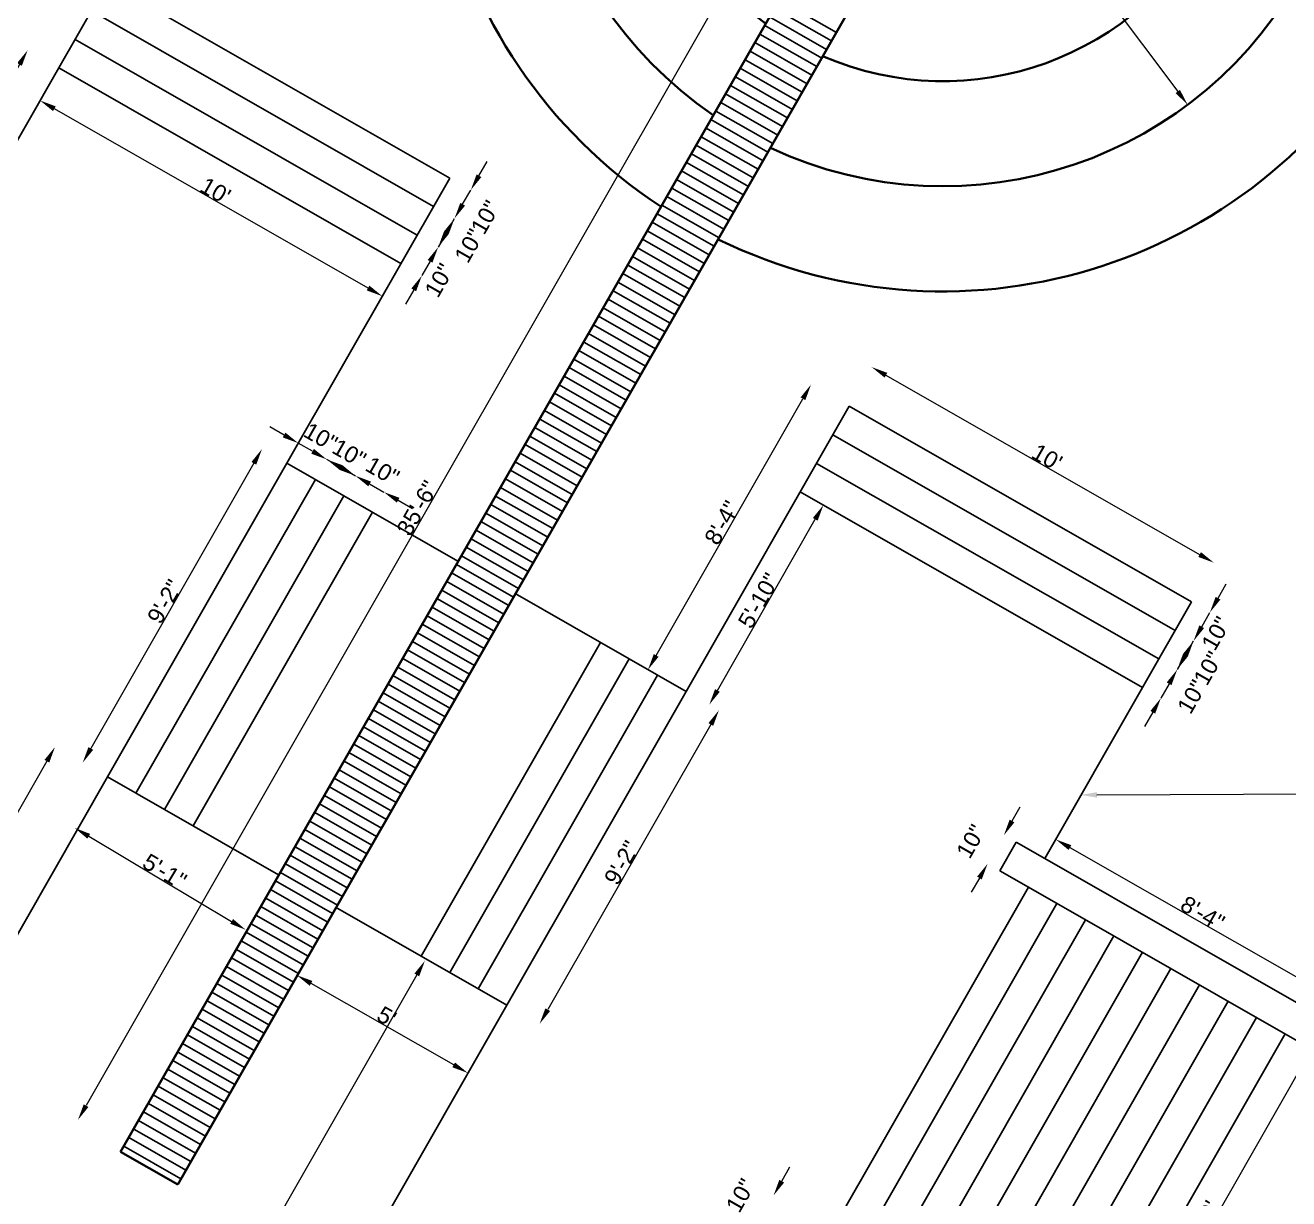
# Model space of a CAD drawing. Header units: inches. Extents: x 1642 to 2519, y -670 to 169.
# Drawn here: x 1840.9 to 2225.5, y -468 to -110.8 of the extents above; entities that cross this region are included whole.
import ezdxf

# ---------------------------------------------------------------- set-up
doc = ezdxf.new("R2010")
doc.units = ezdxf.units.IN
doc.header["$MEASUREMENT"] = 0
doc.layers.add('dimantion', color=236, linetype='Continuous')
doc.styles.add('Annotative', font='arial.ttf')
doc.dimstyles.new('Copy of Annotative', dxfattribs={"dimscale": 0, "dimtxt": 5, "dimasz": 5, "dimexe": 0.18, "dimexo": 0.0625, "dimgap": 0.09, "dimtad": 1, "dimdec": 0, "dimzin": 0, "dimdsep": 46, "dimlunit": 4, "dimtxsty": 'Annotative', "dimcen": 0.09, "dimse1": 1, "dimse2": 1, "dimclrd": 250, "dimclrt": 250, "dimadec": 0, "dimazin": 0, "dimtfac": 0.3, "dimtdec": 0, "dimtofl": 0, "dimtmove": 0, "dimatfit": 2, "dimfxl": 1, "dimtolj": 1, "dimtzin": 0, "dimlwd": 5, "dimarcsym": 0})

# ---------------------------------------------------------------- blocks, each defined once
blk = doc.blocks.new('*D49')
at = {"color": 250, "lineweight": 5, "transparency": 16777216}
blk.add_line((1971.3, -427.26), (1927.9, -402.44), dxfattribs=at)
at = {"color": 250, "lineweight": 9, "transparency": 16777216}
for points in [[(1928.31, -401.72), (1927.48, -403.17), (1923.56, -399.96)], [(1971.72, -426.54), (1970.89, -427.98), (1975.64, -429.74)]]:
    blk.add_solid(points, dxfattribs=at)
at = {"layer": 'Defpoints', "color": 0, "lineweight": 9, "transparency": 16777216}
for p in [(1935.37, -379.29), (1923.56, -399.96), (1987.46, -409.07)]:
    blk.add_point(p, dxfattribs=at)
at = {"color": 250, "transparency": 16777216, "insert": (1950.91, -412.57), "char_height": 5, "attachment_point": 5, "rotation": 330.2432, "style": 'Annotative'}
blk.add_mtext("\\A1;5'", dxfattribs=at)
blk = doc.blocks.new('*D22')
at = {"color": 250, "lineweight": 5, "transparency": 16777216}
blk.add_line((1960.08, -399.86), (1860.82, -573.49), dxfattribs=at)
at = {"color": 250, "lineweight": 9, "transparency": 16777216}
for points in [[(1959.36, -399.45), (1960.81, -400.28), (1962.56, -395.52)], [(1860.1, -573.08), (1861.54, -573.91), (1858.34, -577.83)]]:
    blk.add_solid(points, dxfattribs=at)
at = {"layer": 'Defpoints', "color": 0, "lineweight": 9, "transparency": 16777216}
for p in [(1976.05, -403.24), (1858.34, -577.83), (1871.83, -585.54)]:
    blk.add_point(p, dxfattribs=at)
at = {"color": 250, "transparency": 16777216, "insert": (1908.16, -485.37), "char_height": 5, "attachment_point": 5, "rotation": 60.2432, "style": 'Annotative'}
blk.add_mtext('\\A1;17\'-6"', dxfattribs=at)
blk = doc.blocks.new('*D40')
at = {"color": 250, "lineweight": 5, "transparency": 16777216}
blk.add_line((2158.88, -361.09), (2237.01, -405.76), dxfattribs=at)
at = {"color": 250, "lineweight": 9, "transparency": 16777216}
for points in [[(2159.29, -360.37), (2158.46, -361.82), (2154.54, -358.61)], [(2237.42, -405.04), (2236.6, -406.48), (2241.35, -408.24)]]:
    blk.add_solid(points, dxfattribs=at)
at = {"layer": 'Defpoints', "color": 0, "lineweight": 9, "transparency": 16777216}
for p in [(2151.2, -364.45), (2241.35, -408.24), (2238.01, -414.09)]:
    blk.add_point(p, dxfattribs=at)
at = {"color": 250, "transparency": 16777216, "insert": (2199.26, -381.13), "char_height": 5, "attachment_point": 5, "rotation": 330.2432, "style": 'Annotative'}
blk.add_mtext('\\A1;8\'-4"', dxfattribs=at)
blk = doc.blocks.new('*D6')
at = {"color": 250, "lineweight": 5, "transparency": 16777216}
blk.add_line((2167.11, -345.06), (2321.11, -344.41), dxfattribs=at)
at = {"color": 250, "lineweight": 9, "transparency": 16777216}
for points in [[(2167.11, -344.23), (2167.12, -345.89), (2162.11, -345.08)], [(2321.11, -343.57), (2321.12, -345.24), (2326.11, -344.38)]]:
    blk.add_solid(points, dxfattribs=at)
at = {"layer": 'Defpoints', "color": 0, "lineweight": 9, "transparency": 16777216}
for p in [(2162.12, -345.35), (2326.11, -344.38), (2326.11, -344.66)]:
    blk.add_point(p, dxfattribs=at)
at = {"color": 250, "transparency": 16777216, "insert": (2239.56, -342.11), "char_height": 5, "attachment_point": 5, "rotation": 0.2432, "style": 'Annotative'}
blk.add_mtext('\\A1;13\'-8"', dxfattribs=at)
blk = doc.blocks.new('*D45')
at = {"color": 250, "lineweight": 5, "transparency": 16777216}
blk.add_line((2102.86, -217.3), (2198.35, -271.89), dxfattribs=at)
at = {"color": 250, "lineweight": 9, "transparency": 16777216}
for points in [[(2103.27, -216.58), (2102.45, -218.02), (2098.52, -214.82)], [(2198.77, -271.17), (2197.94, -272.62), (2202.7, -274.38)]]:
    blk.add_solid(points, dxfattribs=at)
at = {"layer": 'Defpoints', "color": 0, "lineweight": 9, "transparency": 16777216}
for p in [(2091.69, -226.76), (2202.7, -274.38), (2195.87, -286.32)]:
    blk.add_point(p, dxfattribs=at)
at = {"color": 250, "transparency": 16777216, "insert": (2151.92, -242.3), "char_height": 5, "attachment_point": 5, "rotation": 330.2432, "style": 'Annotative'}
blk.add_mtext("\\A1;10'", dxfattribs=at)
blk = doc.blocks.new('*D47')
at = {"color": 250, "lineweight": 5, "transparency": 16777216}
blk.add_line((2032.93, -302.6), (2077.6, -224.47), dxfattribs=at)
at = {"color": 250, "lineweight": 9, "transparency": 16777216}
for points in [[(2076.88, -224.06), (2078.33, -224.88), (2080.08, -220.13)], [(2032.21, -302.19), (2033.66, -303.02), (2030.45, -306.94)]]:
    blk.add_solid(points, dxfattribs=at)
at = {"layer": 'Defpoints', "color": 0, "lineweight": 9, "transparency": 16777216}
for p in [(2080.08, -220.13), (2091.69, -226.76), (2042.06, -313.58)]:
    blk.add_point(p, dxfattribs=at)
at = {"color": 250, "transparency": 16777216, "insert": (2052.97, -262.22), "char_height": 5, "attachment_point": 5, "rotation": 60.2432, "style": 'Annotative'}
blk.add_mtext('\\A1;8\'-4"', dxfattribs=at)
blk = doc.blocks.new('*D48')
at = {"color": 250, "lineweight": 5, "transparency": 16777216}
blk.add_line((2049.56, -323.63), (1999.93, -410.44), dxfattribs=at)
at = {"color": 250, "lineweight": 9, "transparency": 16777216}
for points in [[(2048.84, -323.21), (2050.29, -324.04), (2052.04, -319.29)], [(1999.21, -410.03), (2000.65, -410.86), (1997.45, -414.78)]]:
    blk.add_solid(points, dxfattribs=at)
at = {"layer": 'Defpoints', "color": 0, "lineweight": 9, "transparency": 16777216}
for p in [(2042.06, -313.58), (1987.46, -409.07), (1997.45, -414.78)]:
    blk.add_point(p, dxfattribs=at)
at = {"color": 250, "transparency": 16777216, "insert": (2022.45, -365.72), "char_height": 5, "attachment_point": 5, "rotation": 60.2432, "style": 'Annotative'}
blk.add_mtext('\\A1;9\'-2"', dxfattribs=at)
blk = doc.blocks.new('*D46')
at = {"color": 250, "lineweight": 5, "transparency": 16777216}
blk.add_line((2051.58, -313.26), (2081.36, -261.17), dxfattribs=at)
at = {"color": 250, "lineweight": 9, "transparency": 16777216}
for points in [[(2080.63, -260.76), (2082.08, -261.59), (2083.84, -256.83)], [(2050.85, -312.85), (2052.3, -313.67), (2049.1, -317.6)]]:
    blk.add_solid(points, dxfattribs=at)
at = {"layer": 'Defpoints', "color": 0, "lineweight": 9, "transparency": 16777216}
for p in [(2076.8, -252.81), (2083.84, -256.83), (2042.06, -313.58)]:
    blk.add_point(p, dxfattribs=at)
at = {"color": 250, "transparency": 16777216, "insert": (2064.17, -285.91), "char_height": 5, "attachment_point": 5, "rotation": 60.2432, "style": 'Annotative'}
blk.add_mtext('\\A1;5\'-10"', dxfattribs=at)
blk = doc.blocks.new('*D41')
at = {"color": 250, "lineweight": 5, "transparency": 16777216}
blk.add_line((2229.96, -426.76), (2175.36, -522.25), dxfattribs=at)
at = {"color": 250, "lineweight": 9, "transparency": 16777216}
for points in [[(2229.23, -426.35), (2230.68, -427.17), (2232.44, -422.42)], [(2174.64, -521.84), (2176.08, -522.67), (2172.88, -526.59)]]:
    blk.add_solid(points, dxfattribs=at)
at = {"layer": 'Defpoints', "color": 0, "lineweight": 9, "transparency": 16777216}
for p in [(2224.37, -417.8), (2164.81, -521.98), (2172.88, -526.59)]:
    blk.add_point(p, dxfattribs=at)
at = {"color": 250, "transparency": 16777216, "insert": (2200.36, -473.19), "char_height": 5, "attachment_point": 5, "rotation": 60.2432, "style": 'Annotative'}
blk.add_mtext("\\A1;10'", dxfattribs=at)
blk = doc.blocks.new('*D39')
at = {"color": 250, "lineweight": 5, "transparency": 16777216}
for p, q in [((2141.26, -353.01), (2143.74, -348.67)), ((2131.33, -370.37), (2128.85, -374.72))]:
    blk.add_line(p, q, dxfattribs=at)
at = {"color": 250, "lineweight": 9, "transparency": 16777216}
for points in [[(2140.53, -352.6), (2141.98, -353.43), (2138.77, -357.35)], [(2130.61, -369.96), (2132.05, -370.79), (2133.81, -366.03)]]:
    blk.add_solid(points, dxfattribs=at)
at = {"layer": 'Defpoints', "color": 0, "lineweight": 9, "transparency": 16777216}
for p in [(2142.52, -359.49), (2133.81, -366.03), (2137.55, -368.17)]:
    blk.add_point(p, dxfattribs=at)
at = {"color": 250, "transparency": 16777216, "insert": (2128.74, -359.22), "char_height": 5, "attachment_point": 5, "rotation": 60.2432, "style": 'Annotative'}
blk.add_mtext('\\A1;10"', dxfattribs=at)
blk = doc.blocks.new('*D38')
at = {"color": 250, "lineweight": 5, "transparency": 16777216}
for p, q in [((2071.15, -462.67), (2073.63, -458.33)), ((2061.22, -480.04), (2058.74, -484.38))]:
    blk.add_line(p, q, dxfattribs=at)
at = {"color": 250, "lineweight": 9, "transparency": 16777216}
for points in [[(2070.42, -462.26), (2071.87, -463.09), (2068.66, -467.01)], [(2060.5, -479.62), (2061.94, -480.45), (2063.7, -475.7)]]:
    blk.add_solid(points, dxfattribs=at)
at = {"layer": 'Defpoints', "color": 0, "lineweight": 9, "transparency": 16777216}
for p in [(2077.99, -472.35), (2063.7, -475.7), (2073.03, -481.03)]:
    blk.add_point(p, dxfattribs=at)
at = {"color": 250, "transparency": 16777216, "insert": (2058.62, -467.02), "char_height": 5, "attachment_point": 5, "rotation": 60.2432, "style": 'Annotative'}
blk.add_mtext('\\A1;10"', dxfattribs=at)
blk = doc.blocks.new('*D72')
at = {"color": 250, "lineweight": 5, "transparency": 16777216}
blk.add_line((2120.26, -35.76), (2191.69, -130.93), dxfattribs=at)
at = {"color": 250, "lineweight": 9, "transparency": 16777216}
blk.add_solid([(2192.36, -130.43), (2191.03, -131.43), (2194.7, -134.93)], dxfattribs=at)
at = {"layer": 'Defpoints', "color": 0, "lineweight": 9, "transparency": 16777216}
for p in [(2120.26, -35.76), (2194.7, -134.93)]:
    blk.add_point(p, dxfattribs=at)
at = {"color": 250, "transparency": 16777216, "insert": (2169.14, -96.47), "char_height": 5, "attachment_point": 5, "rotation": 306.8924, "style": 'Annotative'}
blk.add_mtext('\\A1;R10\'-4"', dxfattribs=at)
blk = doc.blocks.new('*D51')
at = {"color": 250, "lineweight": 5, "transparency": 16777216}
blk.add_line((1860.22, -357.67), (1903.72, -383.58), dxfattribs=at)
at = {"color": 250, "lineweight": 9, "transparency": 16777216}
for points in [[(1860.65, -356.95), (1859.8, -358.38), (1855.93, -355.11)], [(1904.15, -382.86), (1903.3, -384.3), (1908.02, -386.14)]]:
    blk.add_solid(points, dxfattribs=at)
at = {"layer": 'Defpoints', "color": 0, "lineweight": 9, "transparency": 16777216}
for p in [(1865.92, -338.34), (1918.01, -369.37), (1908.02, -386.14)]:
    blk.add_point(p, dxfattribs=at)
at = {"color": 250, "transparency": 16777216, "insert": (1883.33, -368.35), "char_height": 5, "attachment_point": 5, "rotation": 329.2203, "style": 'Annotative'}
blk.add_mtext('\\A1;5\'-1"', dxfattribs=at)
blk = doc.blocks.new('*D55')
at = {"color": 250, "lineweight": 5, "transparency": 16777216}
blk.add_line((1910.48, -244.11), (1860.85, -330.93), dxfattribs=at)
at = {"color": 250, "lineweight": 9, "transparency": 16777216}
for points in [[(1909.76, -243.7), (1911.2, -244.53), (1912.96, -239.77)], [(1860.13, -330.51), (1861.57, -331.34), (1858.37, -335.27)]]:
    blk.add_solid(points, dxfattribs=at)
at = {"layer": 'Defpoints', "color": 0, "lineweight": 9, "transparency": 16777216}
for p in [(1920.52, -244.09), (1858.37, -335.27), (1865.92, -339.59)]:
    blk.add_point(p, dxfattribs=at)
at = {"color": 250, "transparency": 16777216, "insert": (1883.37, -286.21), "char_height": 5, "attachment_point": 5, "rotation": 60.2432, "style": 'Annotative'}
blk.add_mtext('\\A1;9\'-2"', dxfattribs=at)
blk = doc.blocks.new('*D56')
at = {"color": 250, "lineweight": 5, "transparency": 16777216}
blk.add_line((1945.25, -190.76), (1849.75, -136.17), dxfattribs=at)
at = {"color": 250, "lineweight": 9, "transparency": 16777216}
for points in [[(1850.17, -135.44), (1849.34, -136.89), (1845.41, -133.68)], [(1945.66, -190.04), (1944.83, -191.48), (1949.59, -193.24)]]:
    blk.add_solid(points, dxfattribs=at)
at = {"layer": 'Defpoints', "color": 0, "lineweight": 9, "transparency": 16777216}
for p in [(1851.08, -123.76), (1845.41, -133.68), (1955.26, -183.32)]:
    blk.add_point(p, dxfattribs=at)
at = {"color": 250, "transparency": 16777216, "insert": (1898.81, -161.17), "char_height": 5, "attachment_point": 5, "rotation": 330.2432, "style": 'Annotative'}
blk.add_mtext("\\A1;10'", dxfattribs=at)
blk = doc.blocks.new('*D71')
at = {"color": 250, "lineweight": 5, "transparency": 16777216}
blk.add_line((1839.13, -122.69), (1814.32, -166.1), dxfattribs=at)
at = {"color": 250, "lineweight": 9, "transparency": 16777216}
for points in [[(1838.41, -122.28), (1839.86, -123.11), (1841.62, -118.35)], [(1813.59, -165.69), (1815.04, -166.51), (1811.84, -170.44)]]:
    blk.add_solid(points, dxfattribs=at)
at = {"layer": 'Defpoints', "color": 0, "lineweight": 9, "transparency": 16777216}
for p in [(1851.08, -123.76), (1811.84, -170.44), (1821.3, -175.85)]:
    blk.add_point(p, dxfattribs=at)
at = {"color": 250, "transparency": 16777216, "insert": (1824.44, -143.09), "char_height": 5, "attachment_point": 5, "rotation": 60.2432, "style": 'Annotative'}
blk.add_mtext("\\A1;5'", dxfattribs=at)
blk = doc.blocks.new('*D69')
at = {"color": 250, "lineweight": 5, "transparency": 16777216}
blk.add_line((1847.48, -334.8), (1807.78, -404.26), dxfattribs=at)
at = {"color": 250, "lineweight": 9, "transparency": 16777216}
for points in [[(1846.76, -334.39), (1848.2, -335.22), (1849.96, -330.46)], [(1807.05, -403.84), (1808.5, -404.67), (1805.29, -408.6)]]:
    blk.add_solid(points, dxfattribs=at)
at = {"layer": 'Defpoints', "color": 0, "lineweight": 9, "transparency": 16777216}
for p in [(1865.92, -339.59), (1805.29, -408.6), (1821.25, -417.72)]:
    blk.add_point(p, dxfattribs=at)
at = {"color": 250, "transparency": 16777216, "insert": (1825.33, -368.22), "char_height": 5, "attachment_point": 5, "rotation": 60.2432, "style": 'Annotative'}
blk.add_mtext('\\A1;7\'-6"', dxfattribs=at)
blk = doc.blocks.new('*D8')
at = {"layer": 'Defpoints', "color": 0, "lineweight": 9, "transparency": 16777216}
for p in [(2082.21, -82.15), (1856.93, -444.01), (1870.92, -452)]:
    blk.add_point(p, dxfattribs=at)
at = {"layer": 'dimantion', "color": 250, "lineweight": 5, "transparency": 16777216}
blk.add_line((2065.74, -78.5), (1859.41, -439.67), dxfattribs=at)
at = {"layer": 'dimantion', "color": 250, "lineweight": 9, "transparency": 16777216}
for points in [[(2065.02, -78.09), (2066.47, -78.91), (2068.22, -74.16)], [(1858.69, -439.26), (1860.13, -440.08), (1856.93, -444.01)]]:
    blk.add_solid(points, dxfattribs=at)
at = {"layer": 'dimantion', "color": 250, "lineweight": 30, "transparency": 16777216, "insert": (1960.28, -257.77), "char_height": 5, "attachment_point": 5, "rotation": 60.261, "style": 'Annotative'}
blk.add_mtext('\\A1;35\'-6"', dxfattribs=at)
blk = doc.blocks.new('*D42')
at = {"layer": 'Defpoints', "color": 0, "lineweight": 9, "transparency": 16777216}
for p in [(2195.87, -286.32), (2190.9, -295), (2196.51, -298.21)]:
    blk.add_point(p, dxfattribs=at)
at = {"layer": 'dimantion', "color": 250, "lineweight": 5, "transparency": 16777216}
for p, q in [((2203.95, -285.19), (2206.43, -280.84)), ((2194.03, -302.55), (2191.54, -306.89))]:
    blk.add_line(p, q, dxfattribs=at)
at = {"layer": 'dimantion', "color": 250, "lineweight": 9, "transparency": 16777216}
for points in [[(2203.23, -284.77), (2204.68, -285.6), (2201.47, -289.53)], [(2193.3, -302.13), (2194.75, -302.96), (2196.51, -298.21)]]:
    blk.add_solid(points, dxfattribs=at)
at = {"layer": 'dimantion', "color": 250, "lineweight": 9, "transparency": 16777216, "insert": (2203.36, -295.91), "char_height": 5, "attachment_point": 5, "rotation": 60.2432, "style": 'Annotative'}
blk.add_mtext('\\A1;10"', dxfattribs=at)
blk = doc.blocks.new('*D43')
at = {"layer": 'Defpoints', "color": 0, "lineweight": 9, "transparency": 16777216}
for p in [(2190.9, -295), (2185.94, -303.68), (2191.54, -306.89)]:
    blk.add_point(p, dxfattribs=at)
at = {"layer": 'dimantion', "color": 250, "lineweight": 5, "transparency": 16777216}
for p, q in [((2198.99, -293.87), (2201.47, -289.53)), ((2189.06, -311.23), (2186.58, -315.57))]:
    blk.add_line(p, q, dxfattribs=at)
at = {"layer": 'dimantion', "color": 250, "lineweight": 9, "transparency": 16777216}
for points in [[(2198.27, -293.45), (2199.71, -294.28), (2196.51, -298.21)], [(2188.34, -310.82), (2189.79, -311.64), (2191.54, -306.89)]]:
    blk.add_solid(points, dxfattribs=at)
at = {"layer": 'dimantion', "color": 250, "lineweight": 9, "transparency": 16777216, "insert": (2200.95, -306.51), "char_height": 5, "attachment_point": 5, "rotation": 60.2432, "style": 'Annotative'}
blk.add_mtext('\\A1;10"', dxfattribs=at)
blk = doc.blocks.new('*D44')
at = {"layer": 'Defpoints', "color": 0, "lineweight": 9, "transparency": 16777216}
for p in [(2185.94, -303.68), (2180.98, -312.37), (2186.58, -315.57)]:
    blk.add_point(p, dxfattribs=at)
at = {"layer": 'dimantion', "color": 250, "lineweight": 5, "transparency": 16777216}
for p, q in [((2194.03, -302.55), (2196.51, -298.21)), ((2184.1, -319.91), (2181.62, -324.25))]:
    blk.add_line(p, q, dxfattribs=at)
at = {"layer": 'dimantion', "color": 250, "lineweight": 9, "transparency": 16777216}
for points in [[(2193.3, -302.13), (2194.75, -302.96), (2191.54, -306.89)], [(2183.38, -319.5), (2184.82, -320.32), (2186.58, -315.57)]]:
    blk.add_solid(points, dxfattribs=at)
at = {"layer": 'dimantion', "color": 250, "lineweight": 9, "transparency": 16777216, "insert": (2195.98, -315.19), "char_height": 5, "attachment_point": 5, "rotation": 60.2432, "style": 'Annotative'}
blk.add_mtext('\\A1;10"', dxfattribs=at)
blk = doc.blocks.new('*D52')
at = {"layer": 'Defpoints', "color": 0, "lineweight": 9, "transparency": 16777216}
for p in [(1941.37, -247.91), (1937.88, -254.02), (1946.56, -258.98)]:
    blk.add_point(p, dxfattribs=at)
at = {"layer": 'dimantion', "color": 250, "lineweight": 5, "transparency": 16777216}
for p, q in [((1937.03, -245.43), (1932.69, -242.95)), ((1954.39, -255.35), (1958.74, -257.84))]:
    blk.add_line(p, q, dxfattribs=at)
at = {"layer": 'dimantion', "color": 250, "lineweight": 9, "transparency": 16777216}
for points in [[(1937.45, -244.7), (1936.62, -246.15), (1941.37, -247.91)], [(1954.81, -254.63), (1953.98, -256.08), (1950.05, -252.87)]]:
    blk.add_solid(points, dxfattribs=at)
at = {"layer": 'dimantion', "color": 250, "lineweight": 9, "transparency": 16777216, "insert": (1949.65, -246.48), "char_height": 5, "attachment_point": 5, "rotation": 330.2432, "style": 'Annotative'}
blk.add_mtext('\\A1;10"', dxfattribs=at)
blk = doc.blocks.new('*D53')
at = {"layer": 'Defpoints', "color": 0, "lineweight": 9, "transparency": 16777216}
for p in [(1932.69, -242.95), (1929.2, -249.06), (1937.88, -254.02)]:
    blk.add_point(p, dxfattribs=at)
at = {"layer": 'dimantion', "color": 250, "lineweight": 5, "transparency": 16777216}
for p, q in [((1928.35, -240.47), (1924.01, -237.98)), ((1945.71, -250.39), (1950.05, -252.87))]:
    blk.add_line(p, q, dxfattribs=at)
at = {"layer": 'dimantion', "color": 250, "lineweight": 9, "transparency": 16777216}
for points in [[(1928.76, -239.74), (1927.94, -241.19), (1932.69, -242.95)], [(1946.13, -249.67), (1945.3, -251.11), (1941.37, -247.91)]]:
    blk.add_solid(points, dxfattribs=at)
at = {"layer": 'dimantion', "color": 250, "lineweight": 9, "transparency": 16777216, "insert": (1939.51, -241.09), "char_height": 5, "attachment_point": 5, "rotation": 330.2432, "style": 'Annotative'}
blk.add_mtext('\\A1;10"', dxfattribs=at)
blk = doc.blocks.new('*D54')
at = {"layer": 'Defpoints', "color": 0, "lineweight": 9, "transparency": 16777216}
for p in [(1924.01, -237.98), (1920.52, -244.09), (1929.2, -249.06)]:
    blk.add_point(p, dxfattribs=at)
at = {"layer": 'dimantion', "color": 250, "lineweight": 5, "transparency": 16777216}
for p, q in [((1919.67, -235.5), (1915.33, -233.02)), ((1937.03, -245.43), (1941.37, -247.91))]:
    blk.add_line(p, q, dxfattribs=at)
at = {"layer": 'dimantion', "color": 250, "lineweight": 9, "transparency": 16777216}
for points in [[(1920.08, -234.78), (1919.26, -236.23), (1924.01, -237.98)], [(1937.45, -244.7), (1936.62, -246.15), (1932.69, -242.95)]]:
    blk.add_solid(points, dxfattribs=at)
at = {"layer": 'dimantion', "color": 250, "lineweight": 9, "transparency": 16777216, "insert": (1930.83, -236.12), "char_height": 5, "attachment_point": 5, "rotation": 330.2432, "style": 'Annotative'}
blk.add_mtext('\\A1;10"', dxfattribs=at)
blk = doc.blocks.new('*D57')
at = {"layer": 'Defpoints', "color": 0, "lineweight": 9, "transparency": 16777216}
for p in [(1960.22, -174.64), (1966.59, -178.28), (1955.26, -183.32)]:
    blk.add_point(p, dxfattribs=at)
at = {"layer": 'dimantion', "color": 250, "lineweight": 5, "transparency": 16777216}
for p, q in [((1969.07, -173.94), (1971.55, -169.6)), ((1959.14, -191.3), (1956.66, -195.64))]:
    blk.add_line(p, q, dxfattribs=at)
at = {"layer": 'dimantion', "color": 250, "lineweight": 9, "transparency": 16777216}
for points in [[(1968.35, -173.53), (1969.79, -174.35), (1966.59, -178.28)], [(1958.42, -190.89), (1959.87, -191.72), (1961.63, -186.96)]]:
    blk.add_solid(points, dxfattribs=at)
at = {"layer": 'dimantion', "color": 250, "lineweight": 9, "transparency": 16777216, "insert": (1966.9, -188.41), "char_height": 5, "attachment_point": 5, "rotation": 60.2432, "style": 'Annotative'}
blk.add_mtext('\\A1;10"', dxfattribs=at)
blk = doc.blocks.new('*D58')
at = {"layer": 'Defpoints', "color": 0, "lineweight": 9, "transparency": 16777216}
for p in [(1965.19, -165.96), (1971.55, -169.6), (1960.22, -174.64)]:
    blk.add_point(p, dxfattribs=at)
at = {"layer": 'dimantion', "color": 250, "lineweight": 5, "transparency": 16777216}
for p, q in [((1974.03, -165.26), (1976.52, -160.92)), ((1964.11, -182.62), (1961.63, -186.96))]:
    blk.add_line(p, q, dxfattribs=at)
at = {"layer": 'dimantion', "color": 250, "lineweight": 9, "transparency": 16777216}
for points in [[(1973.31, -164.84), (1974.76, -165.67), (1971.55, -169.6)], [(1963.38, -182.21), (1964.83, -183.03), (1966.59, -178.28)]]:
    blk.add_solid(points, dxfattribs=at)
at = {"layer": 'dimantion', "color": 250, "lineweight": 9, "transparency": 16777216, "insert": (1975.99, -177.9), "char_height": 5, "attachment_point": 5, "rotation": 60.2432, "style": 'Annotative'}
blk.add_mtext('\\A1;10"', dxfattribs=at)
blk = doc.blocks.new('*D59')
at = {"layer": 'Defpoints', "color": 0, "lineweight": 9, "transparency": 16777216}
for p in [(1970.15, -157.28), (1976.52, -160.92), (1965.19, -165.96)]:
    blk.add_point(p, dxfattribs=at)
at = {"layer": 'dimantion', "color": 250, "lineweight": 5, "transparency": 16777216}
for p, q in [((1979, -156.58), (1981.48, -152.24)), ((1969.07, -173.94), (1966.59, -178.28))]:
    blk.add_line(p, q, dxfattribs=at)
at = {"layer": 'dimantion', "color": 250, "lineweight": 9, "transparency": 16777216}
for points in [[(1978.27, -156.16), (1979.72, -156.99), (1976.52, -160.92)], [(1968.35, -173.53), (1969.79, -174.35), (1971.55, -169.6)]]:
    blk.add_solid(points, dxfattribs=at)
at = {"layer": 'dimantion', "color": 250, "lineweight": 9, "transparency": 16777216, "insert": (1980.96, -169.22), "char_height": 5, "attachment_point": 5, "rotation": 60.2432, "style": 'Annotative'}
blk.add_mtext('\\A1;10"', dxfattribs=at)

msp = doc.modelspace()

# ---------------------------------------------------------------- linework, layer by layer
at = {"color": 242, "lineweight": 35, "true_color": 0xcd2027, "transparency": 33554687}
for p, q in [((2082.35, -82.18), (1869.93, -453.74)), ((2099.71, -92.1), (1887.29, -463.67)), ((1869.93, -453.74), (1887.29, -463.67))]:
    msp.add_line(p, q, dxfattribs=at)
at = {"color": 152, "true_color": 0x2776bb, "transparency": 33554687}
for p, q in [((1865.97, -97.72), (1851.08, -123.76)), ((1970.15, -157.28), (1865.97, -97.72)), ((1965.19, -165.96), (1861.01, -106.4)), ((1960.22, -174.64), (1856.05, -115.08)), ((1851.08, -123.76), (1821.3, -175.85)), ((1955.26, -183.32), (1851.08, -123.76)), ((1920.52, -244.09), (1970.15, -157.28)), ((2042.06, -313.58), (2091.69, -226.76)), ((2091.69, -226.76), (2195.87, -286.32)), ((2086.73, -235.44), (2190.9, -295)), ((1920.52, -244.09), (1865.92, -339.59)), ((1920.52, -244.09), (1972.61, -273.87)), ((2081.76, -244.13), (2185.94, -303.68)), ((1929.2, -249.06), (1874.6, -344.55)), ((2076.8, -252.81), (2180.98, -312.37)), ((1937.88, -254.02), (1883.28, -349.51)), ((1946.56, -258.98), (1891.97, -354.48)), ((2042.06, -313.58), (1989.97, -283.8)), ((2195.87, -286.32), (2180.98, -312.37)), ((2016.01, -298.69), (1961.42, -394.18)), ((2024.69, -303.65), (1970.1, -399.15)), ((2033.38, -308.61), (1978.78, -404.11)), ((2042.06, -313.58), (1987.46, -409.07)), ((2180.98, -312.37), (2151.2, -364.45)), ((1865.92, -339.59), (1761.69, -521.9)), ((1865.92, -339.59), (1918.01, -369.37)), ((1987.46, -409.07), (1935.37, -379.29)), ((1987.46, -409.07), (1883.23, -591.38))]:
    msp.add_line(p, q, dxfattribs=at)
at = {"color": 242, "lineweight": -3, "true_color": 0xcd2027, "transparency": 33554687}
for p, q in [((2087.8, -112.94), (2070.44, -103.01)), ((2087.8, -112.94), (2070.44, -103.01)), ((2086.31, -115.54), (2068.95, -105.62)), ((2086.31, -115.54), (2068.95, -105.62)), ((2083.34, -120.75), (2065.97, -110.82)), ((2083.34, -120.75), (2065.97, -110.82)), ((2084.82, -118.15), (2067.46, -108.22)), ((2084.82, -118.15), (2067.46, -108.22)), ((2081.85, -123.35), (2064.48, -113.43)), ((2081.85, -123.35), (2064.48, -113.43)), ((2078.87, -128.56), (2061.51, -118.64)), ((2078.87, -128.56), (2061.51, -118.64)), ((2080.36, -125.96), (2063, -116.03)), ((2080.36, -125.96), (2063, -116.03)), ((2077.38, -131.17), (2060.02, -121.24)), ((2077.38, -131.17), (2060.02, -121.24)), ((2074.4, -136.38), (2057.04, -126.45)), ((2075.89, -133.77), (2058.53, -123.85)), ((2072.91, -138.98), (2055.55, -129.05)), ((2069.94, -144.19), (2052.57, -134.26)), ((2071.42, -141.59), (2054.06, -131.66)), ((2068.45, -146.79), (2051.08, -136.87)), ((2065.47, -152), (2048.11, -142.08)), ((2066.96, -149.4), (2049.59, -139.47)), ((2063.98, -154.61), (2046.62, -144.68)), ((2061, -159.82), (2043.64, -149.89)), ((2062.49, -157.21), (2045.13, -147.29)), ((2059.51, -162.42), (2042.15, -152.49)), ((2058.02, -165.03), (2040.66, -155.1)), ((2055.05, -170.23), (2037.68, -160.31)), ((2056.53, -167.63), (2039.17, -157.7)), ((2053.56, -172.84), (2036.19, -162.91)), ((2050.58, -178.05), (2033.22, -168.12)), ((2052.07, -175.44), (2034.7, -165.52)), ((2049.09, -180.65), (2031.73, -170.73)), ((2046.11, -185.86), (2028.75, -175.93)), ((2047.6, -183.26), (2030.24, -173.33)), ((2044.62, -188.47), (2027.26, -178.54)), ((2041.65, -193.67), (2024.28, -183.75)), ((2043.13, -191.07), (2025.77, -181.14)), ((2040.16, -196.28), (2022.79, -186.35)), ((2037.18, -201.49), (2019.82, -191.56)), ((2038.67, -198.88), (2021.3, -188.96)), ((2035.69, -204.09), (2018.33, -194.17)), ((2032.71, -209.3), (2015.35, -199.37)), ((2034.2, -206.7), (2016.84, -196.77)), ((2031.22, -211.91), (2013.86, -201.98)), ((2028.24, -217.11), (2010.88, -207.19)), ((2029.73, -214.51), (2012.37, -204.58)), ((2026.76, -219.72), (2009.39, -209.79)), ((2023.78, -224.93), (2006.41, -215)), ((2025.27, -222.32), (2007.9, -212.4)), ((2022.29, -227.53), (2004.93, -217.61)), ((2019.31, -232.74), (2001.95, -222.81)), ((2020.8, -230.14), (2003.44, -220.21)), ((2017.82, -235.34), (2000.46, -225.42)), ((2014.84, -240.55), (1997.48, -230.63)), ((2016.33, -237.95), (1998.97, -228.02)), ((2013.35, -243.16), (1995.99, -233.23)), ((2011.87, -245.76), (1994.5, -235.84)), ((2008.89, -250.97), (1991.53, -241.04)), ((2010.38, -248.37), (1993.01, -238.44)), ((2007.4, -253.58), (1990.04, -243.65)), ((2004.42, -258.78), (1987.06, -248.86)), ((2005.91, -256.18), (1988.55, -246.25)), ((2002.93, -261.39), (1985.57, -251.46)), ((1999.95, -266.6), (1982.59, -256.67)), ((2001.44, -263.99), (1984.08, -254.07)), ((1998.47, -269.2), (1981.1, -259.28)), ((1995.49, -274.41), (1978.12, -264.48)), ((1996.98, -271.81), (1979.61, -261.88)), ((1994, -277.02), (1976.64, -267.09)), ((1991.02, -282.22), (1973.66, -272.3)), ((1992.51, -279.62), (1975.15, -269.69)), ((1989.53, -284.83), (1972.17, -274.9)), ((1986.55, -290.04), (1969.19, -280.11)), ((1988.04, -287.43), (1970.68, -277.51)), ((1985.06, -292.64), (1967.7, -282.72)), ((1982.09, -297.85), (1964.72, -287.92)), ((1983.58, -295.25), (1966.21, -285.32)), ((1980.6, -300.46), (1963.23, -290.53)), ((1977.62, -305.66), (1960.26, -295.74)), ((1979.11, -303.06), (1961.75, -293.13)), ((1976.13, -308.27), (1958.77, -298.34)), ((1973.15, -313.48), (1955.79, -303.55)), ((1974.64, -310.87), (1957.28, -300.95)), ((1971.66, -316.08), (1954.3, -306.16)), ((1968.69, -321.29), (1951.32, -311.36)), ((1970.18, -318.69), (1952.81, -308.76)), ((1967.2, -323.9), (1949.83, -313.97)), ((1964.22, -329.1), (1946.86, -319.18)), ((1965.71, -326.5), (1948.35, -316.57)), ((1962.73, -331.71), (1945.37, -321.78)), ((1961.24, -334.31), (1943.88, -324.39)), ((1958.26, -339.52), (1940.9, -329.6)), ((1959.75, -336.92), (1942.39, -326.99)), ((1956.77, -342.13), (1939.41, -332.2)), ((1953.8, -347.33), (1936.43, -337.41)), ((1955.29, -344.73), (1937.92, -334.8)), ((1952.31, -349.94), (1934.94, -340.01)), ((1949.33, -355.15), (1931.97, -345.22)), ((1950.82, -352.54), (1933.46, -342.62)), ((1947.84, -357.75), (1930.48, -347.83)), ((1944.86, -362.96), (1927.5, -353.03)), ((1946.35, -360.36), (1928.99, -350.43)), ((1943.37, -365.57), (1926.01, -355.64)), ((1940.4, -370.77), (1923.03, -360.85)), ((1941.88, -368.17), (1924.52, -358.24)), ((1938.91, -373.38), (1921.54, -363.45)), ((1935.93, -378.59), (1918.57, -368.66)), ((1937.42, -375.98), (1920.06, -366.06)), ((1934.44, -381.19), (1917.08, -371.27)), ((1931.46, -386.4), (1914.1, -376.47)), ((1932.95, -383.8), (1915.59, -373.87)), ((1929.97, -389.01), (1912.61, -379.08)), ((1927, -394.21), (1909.63, -384.29)), ((1928.48, -391.61), (1911.12, -381.68)), ((1925.51, -396.82), (1908.14, -386.89)), ((1922.53, -402.03), (1905.17, -392.1)), ((1924.02, -399.42), (1906.65, -389.5)), ((1921.04, -404.63), (1903.68, -394.71)), ((1918.06, -409.84), (1900.7, -399.91)), ((1919.55, -407.24), (1902.19, -397.31)), ((1916.57, -412.45), (1899.21, -402.52)), ((1915.08, -415.05), (1897.72, -405.12)), ((1912.11, -420.26), (1894.74, -410.33)), ((1913.59, -417.65), (1896.23, -407.73)), ((1910.62, -422.86), (1893.25, -412.94)), ((1907.64, -428.07), (1890.28, -418.15)), ((1909.13, -425.47), (1891.76, -415.54)), ((1906.15, -430.68), (1888.79, -420.75)), ((1903.17, -435.89), (1885.81, -425.96)), ((1904.66, -433.28), (1887.3, -423.35)), ((1901.68, -438.49), (1884.32, -428.56)), ((1898.7, -443.7), (1881.34, -433.77)), ((1900.19, -441.09), (1882.83, -431.17)), ((1897.22, -446.3), (1879.85, -436.38)), ((1894.24, -451.51), (1876.88, -441.59)), ((1895.73, -448.91), (1878.36, -438.98)), ((1892.75, -454.12), (1875.39, -444.19)), ((1889.77, -459.32), (1872.41, -449.4)), ((1891.26, -456.72), (1873.9, -446.79)), ((1888.28, -461.93), (1870.92, -452))]:
    msp.add_line(p, q, dxfattribs=at)
at = {"color": 2, "true_color": 0xf1eb1f, "transparency": 33554687}
for p, q in [((2142.52, -359.49), (2137.55, -368.17)), ((2151.2, -364.45), (2142.52, -359.49)), ((2137.55, -368.17), (2146.23, -373.14)), ((2146.23, -373.14), (2086.68, -477.31)), ((2154.91, -378.1), (2095.36, -482.28)), ((2163.6, -383.06), (2104.04, -487.24)), ((2172.28, -388.02), (2112.72, -492.2)), ((2180.96, -392.99), (2121.4, -497.16)), ((2189.64, -397.95), (2130.08, -502.13)), ((2198.32, -402.91), (2138.76, -507.09)), ((2207, -407.88), (2147.44, -512.05)), ((2215.68, -412.84), (2156.13, -517.02)), ((2224.37, -417.8), (2164.81, -521.98))]:
    msp.add_line(p, q, dxfattribs=at)
at = {"color": 40, "true_color": 0xf8d731, "transparency": 33554687}
for p, q in [((2151.2, -364.45), (2238.01, -414.09)), ((2233.05, -422.77), (2146.23, -373.14))]:
    msp.add_line(p, q, dxfattribs=at)
at = {"color": 52, "true_color": 0xc8c92d, "transparency": 33554687}
msp.add_line((2163.6, -383.06), (2104.04, -487.24), dxfattribs=at)
at = {"color": 242, "lineweight": 35, "true_color": 0xcd2027, "transparency": 33554687}
for radius, start, end in [(156, 243.9672, 236.5679), (124, 244.9302, 235.6175), (92, 246.4833, 234.0031)]:
    msp.add_arc((2120.26, -35.76), radius, start, end, dxfattribs=at)

# ---------------------------------------------------------------- dimensions: what is measured, and where the dimension line sits
at = {"color": 18, "true_color": 0x000000, "transparency": 33554687}
dim = msp.add_radius_dim(center=(2120.26, -35.76), mpoint=(2194.7, -134.93), dimstyle='Copy of Annotative', override={"dimscale": 0, "dimtix": 0, "dimtofl": 0, "dimtmove": 0, "dimatfit": 2}, dxfattribs=at)
dim.commit()
dim.dimension.update_dxf_attribs({"geometry": '*D72', "text_midpoint": (2167.02, -98.06), "dimtype": 132})
for p1, p2, distance, picture, middle in [((1851.08, -123.76), (1821.3, -175.85), -10.91, '*D71', (1824.44, -143.09)), ((1955.26, -183.32), (1851.08, -123.76), 11.43, '*D56', (1898.81, -161.17)), ((2091.69, -226.76), (2195.87, -286.32), 13.76, '*D45', (2151.92, -242.3)), ((2042.06, -313.58), (2091.69, -226.76), 13.37, '*D47', (2052.97, -262.22)), ((1920.52, -244.09), (1865.92, -339.59), -8.7, '*D55', (1883.37, -286.21)), ((2042.06, -313.58), (2076.8, -252.81), -8.11, '*D46', (2064.17, -285.91)), ((2042.06, -313.58), (1987.46, -409.07), 11.51, '*D48', (2022.45, -365.72)), ((1865.92, -339.59), (1821.25, -417.72), -18.38, '*D69', (1825.33, -368.22)), ((1865.92, -338.34), (1918.01, -369.37), -19.52, '*D51', (1883.33, -368.35)), ((2151.2, -364.45), (2238.01, -414.09), 6.73, '*D40', (2199.26, -381.13)), ((1987.46, -409.07), (1935.37, -379.29), 23.81, '*D49', (1950.91, -412.57)), ((1976.05, -403.24), (1871.83, -585.54), -15.54, '*D22', (1908.16, -485.37)), ((2224.37, -417.8), (2164.81, -521.98), 9.3, '*D41', (2200.36, -473.19))]:
    dim = msp.add_aligned_dim(p1=p1, p2=p2, distance=distance, dimstyle='Copy of Annotative', override={"dimscale": 0, "dimtix": 0, "dimtofl": 0, "dimtmove": 0, "dimatfit": 2}, dxfattribs=at)
    dim.commit()
    dim.dimension.update_dxf_attribs({"geometry": picture, "text_midpoint": middle})
for base, p1, p2, angle, override, picture, middle, dimtype in [((2326.11, -344.38), (2162.12, -345.35), (2326.11, -344.66), 0.2432, {"dimscale": 0, "dimtix": 0, "dimtofl": 0, "dimtmove": 0, "dimatfit": 3}, '*D6', (2239.57, -344.75), 128), ((2133.81, -366.03), (2142.52, -359.49), (2137.55, -368.17), 240.2432, {"dimscale": 0, "dimtix": 0, "dimtofl": 0, "dimtmove": 2, "dimatfit": 2}, '*D39', (2128.74, -359.22), 129), ((2063.7, -475.7), (2077.99, -472.35), (2073.03, -481.03), 240.2432, {"dimscale": 0, "dimtix": 0, "dimtofl": 0, "dimtmove": 2, "dimatfit": 2}, '*D38', (2058.62, -467.02), 129)]:
    dim = msp.add_linear_dim(base=base, p1=p1, p2=p2, angle=angle, dimstyle='Copy of Annotative', override=override, dxfattribs=at)
    dim.commit()
    dim.dimension.update_dxf_attribs({"geometry": picture, "text_midpoint": middle, "dimtype": dimtype})
at = {"layer": 'dimantion', "color": 240, "lineweight": 30, "true_color": 0xed1f24, "transparency": 33554687}
dim = msp.add_aligned_dim(p1=(2082.21, -82.15), p2=(1870.92, -452), distance=-16.11, dimstyle='Copy of Annotative', override={"dimscale": 0, "dimtix": 0, "dimtofl": 0, "dimtmove": 0, "dimatfit": 3}, dxfattribs=at)
dim.commit()
dim.dimension.update_dxf_attribs({"geometry": '*D8', "text_midpoint": (1960.28, -257.77)})
at = {"layer": 'dimantion', "color": 240, "lineweight": 9, "true_color": 0xed1f24, "transparency": 33554687}
for base, p1, p2, angle, picture, middle in [((1976.52, -160.92), (1965.19, -165.96), (1970.15, -157.28), 240.2432, '*D59', (1980.96, -169.22)), ((1971.55, -169.6), (1960.22, -174.64), (1965.19, -165.96), 240.2432, '*D58', (1975.99, -177.9)), ((1924.01, -237.98), (1929.2, -249.06), (1920.52, -244.09), 330.2432, '*D54', (1930.83, -236.12)), ((1932.69, -242.95), (1937.88, -254.02), (1929.2, -249.06), 330.2432, '*D53', (1939.51, -241.09)), ((2191.54, -306.89), (2190.9, -295), (2185.94, -303.68), 60.2432, '*D43', (2200.95, -306.51)), ((2186.58, -315.57), (2185.94, -303.68), (2180.98, -312.37), 60.2432, '*D44', (2195.98, -315.19))]:
    dim = msp.add_linear_dim(base=base, p1=p1, p2=p2, angle=angle, dimstyle='Copy of Annotative', override={"dimscale": 0, "dimtix": 0, "dimtofl": 0, "dimtmove": 2, "dimatfit": 2}, dxfattribs=at)
    dim.commit()
    dim.dimension.update_dxf_attribs({"geometry": picture, "text_midpoint": middle})
for base, p1, p2, angle, picture, middle in [((1966.59, -178.28), (1955.26, -183.32), (1960.22, -174.64), 60.2432, '*D57', (1966.9, -188.41)), ((1941.37, -247.91), (1946.56, -258.98), (1937.88, -254.02), 150.2432, '*D52', (1949.65, -246.48)), ((2196.51, -298.21), (2195.87, -286.32), (2190.9, -295), 240.2432, '*D42', (2203.36, -295.91))]:
    dim = msp.add_linear_dim(base=base, p1=p1, p2=p2, angle=angle, dimstyle='Copy of Annotative', override={"dimscale": 0, "dimtix": 0, "dimtofl": 0, "dimtmove": 2, "dimatfit": 2}, dxfattribs=at)
    dim.commit()
    dim.dimension.update_dxf_attribs({"geometry": picture, "text_midpoint": middle, "dimtype": 129})

doc.saveas('drawing.dxf')
